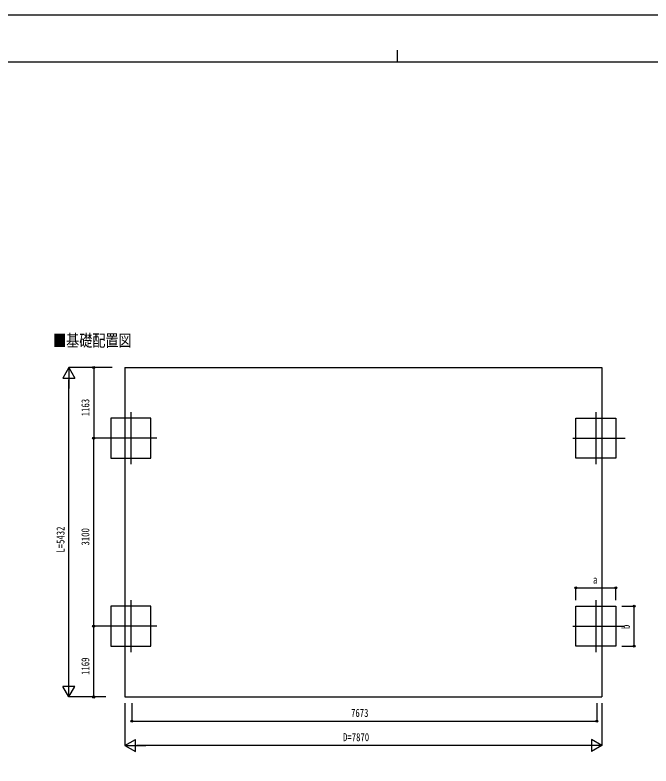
# Model space of a CAD drawing. Units: millimetres, scale not verified. Extents: x -16820 to 16820, y -11880 to 11880.
# Drawn here: x -6327 to 4166, y -504 to 11880 of the extents above; entities that cross this region are included whole.
import ezdxf
from ezdxf.enums import TextEntityAlignment as Align

# ---------------------------------------------------------------- set-up
doc = ezdxf.new("R2010")
doc.units = ezdxf.units.MM
doc.header["$LTSCALE"] = 50
for name, color, linetype in [('0-2_USER1', 3, 'Continuous'), ('0-3_YKK_12', 2, 'Continuous'), ('0-5_YKK_A1', 4, 'Continuous'), ('0-6_YKK_D', 6, 'Continuous'), ('0-7_YKK_ZWAK', 7, 'Continuous')]:
    doc.layers.add(name, color=color, linetype=linetype)
doc.styles.add('ＭＳ ゴシック', font='')
doc.styles.get('ＭＳ ゴシック').set_extended_font_data('MS Gothic')

msp = doc.modelspace()

# ---------------------------------------------------------------- linework, layer by layer
at = {"layer": '0-3_YKK_12'}
for p, q in [((-4416.04, 5332.24), (-4416.04, 4472.24)), ((3256.96, 5332.24), (3256.96, 4472.24)), ((-3986.04, 4902.24), (-4846.04, 4902.24)), ((2876.96, 4902.24), (3736.96, 4902.24)), ((-4416.04, 2232.24), (-4416.04, 1372.24)), ((3256.96, 2232.24), (3256.96, 1372.24)), ((-3986.04, 1802.24), (-4846.04, 1802.24)), ((2876.96, 1802.24), (3725.53, 1802.24))]:
    msp.add_line(p, q, dxfattribs=at)
at = {"layer": '0-5_YKK_A1'}
for p, q in [((-4514.54, 6065.57), (-4514.54, 633.24)), ((-4514.54, 633.24), (3355.46, 633.24))]:
    msp.add_line(p, q, dxfattribs=at)
msp.add_lwpolyline([(-4514.54, 6065.57), (3355.46, 6065.57), (3355.46, 633.24)], dxfattribs=at)
for points in [[(-4086.04, 4572.24), (-4086.04, 5232.24), (-4746.04, 5232.24), (-4746.04, 4572.24)], [(2926.96, 4572.24), (2926.96, 5232.24), (3586.96, 5232.24), (3586.96, 4572.24)], [(-4086.04, 1472.24), (-4086.04, 2132.24), (-4746.04, 2132.24), (-4746.04, 1472.24)], [(2926.96, 1472.24), (2926.96, 2132.24), (3586.96, 2132.24), (3586.96, 1472.24)]]:
    msp.add_lwpolyline(points, close=True, dxfattribs=at)
at = {"layer": '0-6_YKK_D'}
for p, q in [((-5439.04, 6065.57), (-5539.04, 5892.37)), ((-4723.04, 6065.57), (-5440.04, 6065.57)), ((-5439.04, 6065.57), (-5339.04, 5892.37)), ((-5439.04, 6065.57), (-5439.04, 5719.16)), ((-4723.04, 6065.57), (-5030.04, 6065.57)), ((-5029.04, 6065.57), (-5029.04, 4902.24)), ((-5539.04, 5892.37), (-5339.04, 5892.37)), ((-5439.04, 833.24), (-5439.04, 5865.57)), ((-4847.04, 4902.24), (-5030.04, 4902.24)), ((-4847.04, 4902.24), (-5030.04, 4902.24)), ((-5029.04, 1802.24), (-5029.04, 4902.24)), ((2926.96, 2232.24), (2926.96, 2433.24)), ((2926.96, 2432.24), (3586.96, 2432.24)), ((3586.96, 2232.24), (3586.96, 2433.24)), ((3686.96, 2132.24), (3887.96, 2132.24)), ((3886.96, 1472.24), (3886.96, 2132.24)), ((-4840.55, 1802.24), (-5030.04, 1802.24)), ((-4840.55, 1802.24), (-5030.04, 1802.24)), ((-5029.04, 633.24), (-5029.04, 1802.24)), ((3686.96, 1472.24), (3887.96, 1472.24)), ((-5439.04, 633.24), (-5439.04, 979.65)), ((-5439.04, 633.24), (-5539.04, 806.45)), ((-5339.04, 806.45), (-5539.04, 806.45)), ((-5439.04, 633.24), (-5339.04, 806.45)), ((-4829.04, 633.24), (-5440.04, 633.24)), ((-4829.04, 633.24), (-5030.04, 633.24)), ((-4514.54, 529.78), (-4514.54, -167.76)), ((-4399.04, 529.78), (-4399.04, 232.24)), ((3273.96, 529.78), (3273.96, 232.24)), ((3355.46, 529.78), (3355.46, -167.76)), ((-4399.04, 233.24), (3273.96, 233.24)), ((-4514.54, -166.76), (-4341.34, -66.76)), ((-4341.34, -266.76), (-4341.34, -66.76)), ((3355.46, -166.76), (3182.25, -66.76)), ((3182.25, -66.76), (3182.25, -266.76)), ((-4514.54, -166.76), (-4341.34, -266.76)), ((-4514.54, -166.76), (-4168.13, -166.76)), ((3155.46, -166.76), (-4314.54, -166.76)), ((3355.46, -166.76), (3009.05, -166.76)), ((3355.46, -166.76), (3182.25, -266.76))]:
    msp.add_line(p, q, dxfattribs=at)
for centre in [(-5029.04, 6065.57), (-5029.04, 4902.24), (-5029.04, 4902.24), (2926.96, 2432.24), (3586.96, 2432.24), (3886.96, 2132.24), (-5029.04, 1802.24), (-5029.04, 1802.24), (3886.96, 1472.24), (-5029.04, 633.24), (-4399.04, 233.24), (3273.96, 233.24)]:
    msp.add_circle(centre, 17, dxfattribs=at)
at = {"layer": '0-7_YKK_ZWAK'}
for p, q in [((-19.92, 11300), (-19.92, 11100)), ((15580.08, 11100), (-15619.92, 11100))]:
    msp.add_line(p, q, dxfattribs=at)
msp.add_lwpolyline([(-16820, -11880), (16820, -11880), (16820, 11880), (-16820, 11880)], close=True, dxfattribs=at)

# ---------------------------------------------------------------- texts
at = {"layer": '0-2_USER1', "style": 'ＭＳ ゴシック', "width": 0.8}
msp.add_text('■基礎配置図', height=197.9, dxfattribs=at).set_placement((-5699.17, 6353.77), align=Align.BOTTOM_LEFT)
at = {"layer": '0-6_YKK_D', "style": 'ＭＳ ゴシック', "width": 0.8}
for s, p in [('1163', (-5061.04, 5263.11)), ('L=5432', (-5471.04, 3013.41)), ('3100', (-5061.04, 3131.44)), ('b', (3854.96, 1754.24)), ('1169', (-5061.04, 996.94))]:
    msp.add_text(s, height=132, rotation=90, dxfattribs=at).set_placement(p, align=Align.BOTTOM_LEFT)
for s, p in [('a', (3208.96, 2464.24)), ('7673', (-783.34, 265.24)), ('D=7870', (-915.54, -134.76))]:
    msp.add_text(s, height=132, dxfattribs=at).set_placement(p, align=Align.BOTTOM_LEFT)

doc.saveas('drawing.dxf')
